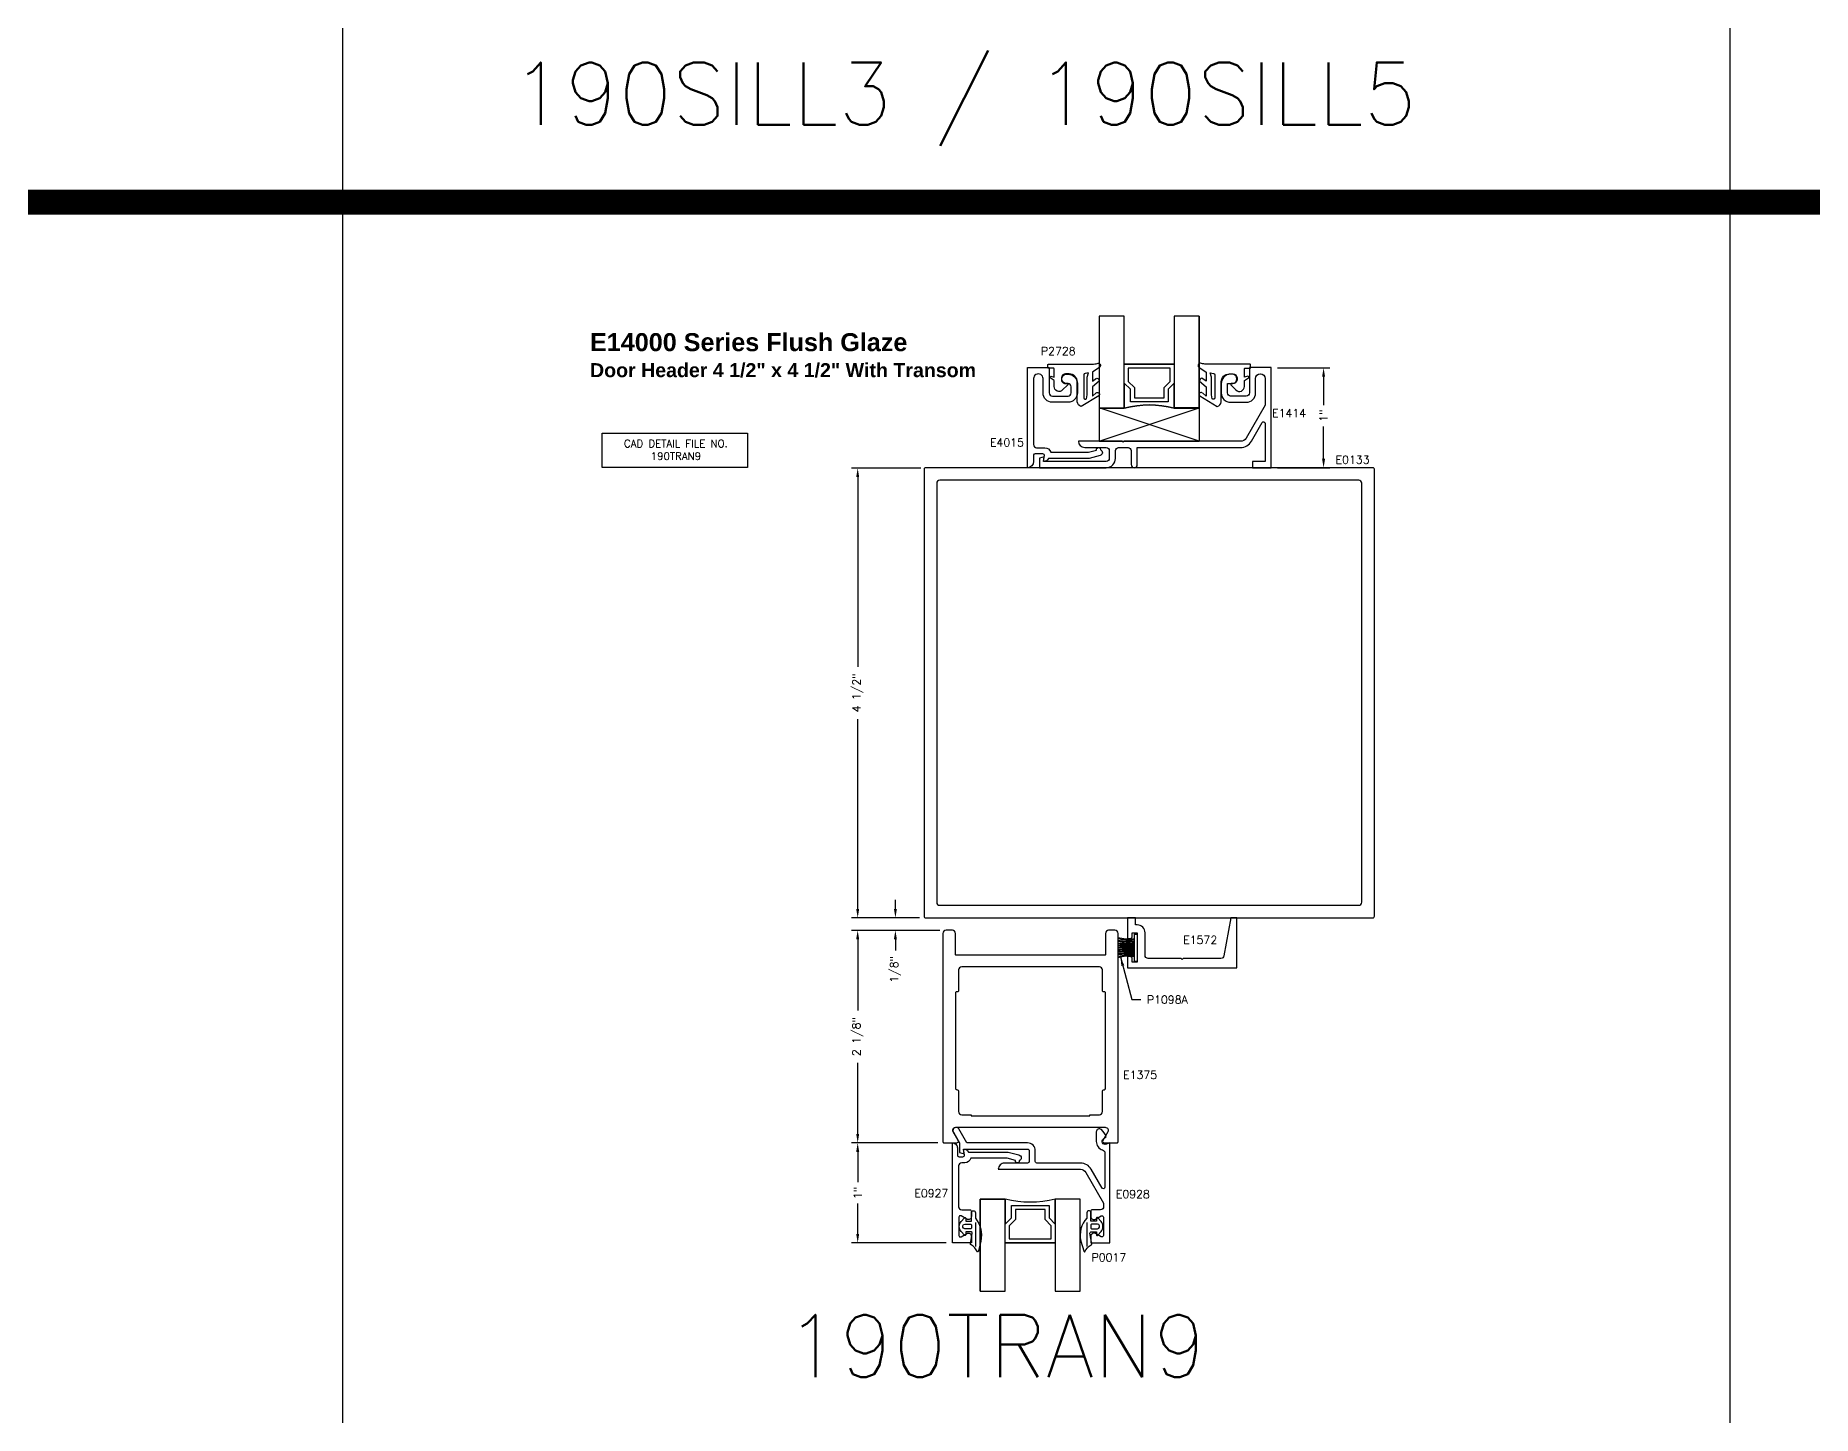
# Model space of a CAD drawing. Extents: x 0 to 139, y -24 to 89.
# Drawn here: x 80.38 to 98.14, y 2.75 to 16.55 of the extents above; entities that cross this region are included whole.
import ezdxf

# ---------------------------------------------------------------- set-up
doc = ezdxf.new("R2010")
doc.units = 0
doc.header["$MEASUREMENT"] = 0
doc.layers.get('DEFPOINTS').update_dxf_attribs({"linetype": 'CONTINUOUS'})
for name, color, linetype in [('R-ANNO-DIMS', 3, 'CONTINUOUS'), ('R-ANNO-TEXT', 6, 'CONTINUOUS'), ('R-DET1', 4, 'CONTINUOUS'), ('R-DET2', 2, 'CONTINUOUS'), ('R-OTLN', 1, 'CONTINUOUS'), ('R-PAT1', 5, 'CONTINUOUS'), ('TITLE', 7, 'CONTINUOUS')]:
    doc.layers.add(name, color=color, linetype=linetype)
doc.styles.get("Standard").update_dxf_attribs({"font": 'simplex'})
doc.dimstyles.new('1X', dxfattribs={"dimtxt": 0.08, "dimasz": 0.09, "dimexe": 0.0625, "dimexo": 0.0625, "dimgap": 0.062, "dimtad": 0, "dimdec": 5, "dimzin": 4, "dimtxsty": 'STANDARD', "dimcen": 0, "dimclrd": 256, "dimclre": 256, "dimclrt": 256, "dimazin": 3, "dimtfac": 1, "dimtdec": 5, "dimtofl": 0, "dimtmove": 0, "dimatfit": 3, "dimtolj": 1, "dimtzin": 4})

# ---------------------------------------------------------------- blocks, each defined once
blk = doc.blocks.new('*D261')
at = {"layer": 'DEFPOINTS', "color": 0}
for p in [(89.457, 5.475), (88.594, 4.475), (89.541, 4.475)]:
    blk.add_point(p, dxfattribs=at)
at = {"layer": 'R-ANNO-DIMS'}
for p, q in [((89.394, 5.475), (88.532, 5.475)), ((88.594, 5.385), (88.594, 5.083)), ((88.594, 4.565), (88.594, 4.868)), ((89.478, 4.475), (88.532, 4.475))]:
    blk.add_line(p, q, dxfattribs=at)
for points in [[(88.579, 5.385), (88.609, 5.385), (88.594, 5.475)], [(88.579, 4.565), (88.609, 4.565), (88.594, 4.475)]]:
    blk.add_solid(points, dxfattribs=at)
at = {"layer": 'R-ANNO-DIMS', "insert": (88.594, 4.975), "char_height": 0.08, "attachment_point": 5, "rotation": 90}
blk.add_mtext('\\A1;1"', dxfattribs=at)
blk = doc.blocks.new('*D265')
at = {"layer": 'DEFPOINTS', "color": 0}
for p in [(88.594, 12.222), (89.289, 12.222), (89.274, 7.725)]:
    blk.add_point(p, dxfattribs=at)
at = {"layer": 'R-ANNO-DIMS'}
for p, q in [((89.226, 12.222), (88.532, 12.222)), ((88.594, 12.132), (88.594, 10.236)), ((88.594, 7.815), (88.594, 9.712)), ((89.211, 7.725), (88.532, 7.725))]:
    blk.add_line(p, q, dxfattribs=at)
for points in [[(88.579, 12.132), (88.609, 12.132), (88.594, 12.222)], [(88.579, 7.815), (88.609, 7.815), (88.594, 7.725)]]:
    blk.add_solid(points, dxfattribs=at)
at = {"layer": 'R-ANNO-DIMS', "insert": (88.594, 9.974), "char_height": 0.08, "attachment_point": 5, "rotation": 90}
blk.add_mtext('\\A1;4 1/2"', dxfattribs=at)
blk = doc.blocks.new('*D262')
at = {"layer": 'DEFPOINTS', "color": 0}
for p in [(88.971, 7.725), (89.274, 7.725), (89.478, 7.6)]:
    blk.add_point(p, dxfattribs=at)
at = {"layer": 'R-ANNO-DIMS'}
for p, q in [((88.971, 7.815), (88.971, 7.905)), ((89.211, 7.725), (88.908, 7.725)), ((89.415, 7.6), (88.908, 7.6)), ((88.971, 7.51), (88.971, 7.398))]:
    blk.add_line(p, q, dxfattribs=at)
for points in [[(88.956, 7.815), (88.986, 7.815), (88.971, 7.725)], [(88.956, 7.51), (88.986, 7.51), (88.971, 7.6)]]:
    blk.add_solid(points, dxfattribs=at)
at = {"layer": 'R-ANNO-DIMS', "insert": (88.971, 7.21), "char_height": 0.08, "attachment_point": 5, "rotation": 90}
blk.add_mtext('\\A1;1/8"', dxfattribs=at)
blk = doc.blocks.new('*D263')
at = {"layer": 'DEFPOINTS', "color": 0}
for p in [(88.594, 7.6), (89.478, 7.6), (89.457, 5.475)]:
    blk.add_point(p, dxfattribs=at)
at = {"layer": 'R-ANNO-DIMS'}
for p, q in [((89.415, 7.6), (88.532, 7.6)), ((88.594, 7.51), (88.594, 6.8)), ((88.594, 5.565), (88.594, 6.276)), ((89.394, 5.475), (88.532, 5.475))]:
    blk.add_line(p, q, dxfattribs=at)
for points in [[(88.579, 7.51), (88.609, 7.51), (88.594, 7.6)], [(88.579, 5.565), (88.609, 5.565), (88.594, 5.475)]]:
    blk.add_solid(points, dxfattribs=at)
at = {"layer": 'R-ANNO-DIMS', "insert": (88.594, 6.538), "char_height": 0.08, "attachment_point": 5, "rotation": 90}
blk.add_mtext('\\A1;2 1/8"', dxfattribs=at)
blk = doc.blocks.new('*D264')
at = {"layer": 'DEFPOINTS', "color": 0}
for p in [(92.728, 13.225), (92.728, 12.225), (93.251, 12.225)]:
    blk.add_point(p, dxfattribs=at)
at = {"layer": 'R-ANNO-DIMS'}
for p, q in [((92.791, 13.225), (93.313, 13.225)), ((93.251, 13.135), (93.251, 12.852)), ((93.251, 12.315), (93.251, 12.637)), ((92.791, 12.225), (93.313, 12.225))]:
    blk.add_line(p, q, dxfattribs=at)
for points in [[(93.236, 13.135), (93.266, 13.135), (93.251, 13.225)], [(93.236, 12.315), (93.266, 12.315), (93.251, 12.225)]]:
    blk.add_solid(points, dxfattribs=at)
at = {"layer": 'R-ANNO-DIMS', "insert": (93.251, 12.745), "char_height": 0.08, "attachment_point": 5, "rotation": 90}
blk.add_mtext('\\A1;1"', dxfattribs=at)
blk = doc.blocks.new('WEATHERING')
at = {"layer": 'R-DET2'}
for p, q in [((0, 0), (0, -0.27)), ((0, 0), (0.03, 0)), ((0.03, 0), (0.03, -0.27)), ((0, -0.129), (-0.16, -0.129)), ((0, -0.139), (-0.16, -0.139)), ((0, -0.27), (0.03, -0.27))]:
    blk.add_line(p, q, dxfattribs=at)
for centre, radius, start, end in [((-0.056, 0.313), 0.361, 253.2416, 278.8875), ((-0.056, 0.313), 0.371, 253.7056, 278.6489), ((-0.057, 0.486), 0.557, 259.3278, 275.8729), ((-0.057, 0.486), 0.566, 259.5182, 275.7701), ((-0.063, 0.677), 0.77, 262.7557, 274.6832), ((-0.063, 0.677), 0.78, 262.849, 274.6238), ((-0.066, 1.463), 1.578, 266.5833, 272.3941), ((-0.067, -1.773), 1.619, 87.6382, 93.304), ((-0.064, -0.966), 0.8, 85.4377, 96.9231), ((-0.064, -0.966), 0.79, 85.3793, 97.0112), ((-0.058, -0.769), 0.58, 84.3053, 100.1631), ((-0.058, -0.769), 0.57, 84.2043, 100.3432), ((-0.056, -0.591), 0.38, 81.4567, 105.8164), ((-0.056, -0.591), 0.37, 81.2223, 106.2556)]:
    blk.add_arc(centre, radius, start, end, dxfattribs=at)
blk = doc.blocks.new('SETTING_BLOCK_1_INCH')
at = {"layer": 'R-DET2'}
for p, q in [((7.747, 0.443), (8.747, 0.776)), ((8.747, 0.443), (7.747, 0.776)), ((7.747, 0.776), (7.747, 0.443)), ((7.747, 0.776), (7.997, 0.776)), ((8.747, 0.776), (8.497, 0.776)), ((8.747, 0.776), (8.747, 0.443)), ((7.747, 0.443), (8.747, 0.443))]:
    blk.add_line(p, q, dxfattribs=at)
blk.add_arc((8.247, -0.223), 1.029, 75.9407, 104.0593, dxfattribs=at)
blk = doc.blocks.new('P2728_GASKET')
at = {"layer": 'R-DET2'}
blk.add_lwpolyline([(86.461, 33.362), (86.567, 33.537, 0.301952), (86.52, 33.577), (86.32, 33.577, -0.414214), (86.24, 33.657), (86.24, 33.695, -0.388879), (86.276, 33.735), (86.292, 33.736, -0.440011), (86.336, 33.696), (86.336, 33.682, 0.668179), (86.353, 33.675), (86.401, 33.724, 0.668179), (86.366, 33.809), (86.307, 33.809), (86.279, 33.849, 0.836323), (86.264, 33.842), (86.273, 33.809), (86.189, 33.809, -0.414214), (86.183, 33.815), (86.183, 33.865, 0.414214), (86.177, 33.871), (86.149, 33.871, 0.414214), (86.143, 33.865), (86.143, 33.427, -0.083245), (86.135, 33.378), (86.135, 33.378)], format="xyb", dxfattribs=at)
for points in [[(86.174, 33.352), (86.223, 33.426), (86.314, 33.426), (86.283, 33.384)], [(86.313, 33.359), (86.371, 33.426), (86.462, 33.426), (86.431, 33.388)]]:
    blk.add_lwpolyline(points, dxfattribs=at)
blk.add_lwpolyline([(86.235, 33.499, -0.372312), (86.249, 33.512), (86.48, 33.512, -0.668179), (86.49, 33.486), (86.448, 33.478), (86.274, 33.478), (86.23, 33.465)], format="xyb", close=True, dxfattribs=at)
at = {"layer": 'R-DET2', "ltscale": 0.1}
for centre, radius, start, end in [((86.157, 33.369), 0.0237, 157.7655, 314.5007), ((86.313, 33.388), 0.0297, 188.4603, 270), ((86.446, 33.375), 0.0199, 139.7022, 319.7022)]:
    blk.add_arc(centre, radius, start, end, dxfattribs=at)

msp = doc.modelspace()

# ---------------------------------------------------------------- linework, layer by layer
at = {"layer": 'R-ANNO-TEXT'}
msp.add_lwpolyline([(86.0400941, 12.5694622), (87.4915741, 12.5694622), (87.4915741, 12.2273993), (86.0400941, 12.2273993)], close=True, dxfattribs=at)
at = {"layer": 'R-DET1'}
for points in [[(90.28976, 12.2253853), (90.28976, 12.2253853), (90.28976, 13.2253853), (90.5087599, 13.2253853), (90.5087599, 12.9723854, 0.4142135624), (90.5397599, 12.9413854), (90.6967597, 12.9413854, 0.4142135624), (90.7277597, 12.9723854), (90.7277597, 13.0353854, 0.4142135624), (90.6967597, 13.0663854), (90.6802589, 13.0663853, -0.9999956989), (90.6802589, 13.1593853), (90.6967596, 13.1593854, -0.4142105211), (90.78976, 13.0663854), (90.78976, 12.9723854, -0.4142105211), (90.6967596, 12.8793854), (90.53976, 12.8793854, -0.4142105211), (90.4467596, 12.9723854), (90.4467596, 13.1158856, 1.0000028426), (90.3517602, 13.1158856), (90.3517602, 12.4563854, 0.414208088), (90.3827604, 12.4253853), (90.4631608, 12.4253854, -0.3396902866), (90.5230593, 12.3793853), (90.9005979, 12.3793853), (90.981418, 12.4010411, -1.1793782858), (91.0206916, 12.4048856, -0.716064469), (91.0167532, 12.3463221), (90.9087595, 12.3173854), (90.5028662, 12.3173854, -0.2629058952), (90.4497598, 12.2873854), (90.4600573, 12.3457806, 0.4663072627), (90.4452852, 12.3633853), (90.3667596, 12.3633853, 0.4142423189), (90.3517602, 12.3483853), (90.3517602, 12.2873853, -0.4142103702), (90.28976, 12.2253853, -0.335481)], [(92.2900598, 12.9723854), (92.2900598, 13.0663854), (92.3438598, 13.0663854, 0.864516129), (92.3438598, 13.1593854), (92.3210598, 13.1593854, 0.4150537634), (92.2280598, 13.0663854), (92.2280598, 12.9723854, 0.4150537634), (92.3210598, 12.8793854), (92.4780598, 12.8793854, 0.4150537634), (92.5710598, 12.9723854), (92.5710598, 13.1163854, -0.4127659574), (92.6180598, 13.1633854), (92.6190598, 13.1633854, -0.4127659574), (92.6660598, 13.1163854), (92.6660598, 12.8493854), (92.4761598, 12.5203854, -0.268052829), (92.4224598, 12.4893854), (91.3890598, 12.4893854), (91.2590598, 12.4893854), (91.2490598, 12.4793854), (91.2390598, 12.4893854), (90.8010598, 12.4893854), (90.8010598, 12.4893854, 0.4129032258), (90.8630598, 12.4273854), (91.0780598, 12.4273854, -0.4129032258), (91.1090598, 12.3963854), (91.1090598, 12.3183854, -0.4129032258), (91.0780598, 12.2873854), (90.4497598, 12.2873854), (90.4580598, 12.3343854), (90.4120598, 12.3220854), (90.4120598, 12.2253854), (91.0780598, 12.2253854, 0.4150537634), (91.1710598, 12.3183854), (91.1710598, 12.3963854, -0.4129032258), (91.2020598, 12.4273854), (91.2960598, 12.4273854, -0.4129032258), (91.3270598, 12.3963854), (91.3270598, 12.2563854, 1), (91.3890598, 12.2563854), (91.3890598, 12.4273854), (92.4218598, 12.4273854, 0.2689097707), (92.5300598, 12.4898854), (92.6380729, 12.6767674, -0.7671409873), (92.6660598, 12.6692614), (92.6660598, 12.2873854), (92.5410598, 12.2873854), (92.5410598, 12.2253854), (92.7280598, 12.2253854), (92.7280598, 13.2253854), (92.5090598, 13.2253854), (92.5090598, 12.9723854, -0.4129032258), (92.4780598, 12.9413854), (92.3210598, 12.9413854, -0.4129032258), (92.2900598, 12.9723854)], [(91.0786129, 5.537389, 0.1233324455), (91.0299398, 5.6077131, 0.6447667401), (90.9786128, 5.5844573), (90.9786128, 5.4903893, 0.3306536284), (91.0425797, 5.4042367, -0.3306533202), (91.0646128, 5.3745619), (91.0646128, 5.0313708, -0.7673263224), (91.0366224, 5.0238708), (90.9286468, 5.2108893, 0.2679502201), (90.8203938, 5.2733893), (90.3856129, 5.2733893, -0.4142135624), (90.3696129, 5.2893893), (90.3696129, 5.3973893, 0.4142135624), (90.2916129, 5.4753893), (89.6844999, 5.4753893), (89.6039595, 5.6148894, 1), (89.550266, 5.5838894), (89.6129085, 5.4753892), (89.6129085, 5.379715), (89.6589086, 5.3673893), (89.6507975, 5.4133893), (90.2916129, 5.4133893, -0.4142135624), (90.3076129, 5.3973893), (90.3076129, 5.2893893, -0.4142135624), (90.2916129, 5.2733893), (90.0616129, 5.2733893, 0.4142135624), (89.9996129, 5.2113893), (90.3389569, 5.2113893), (90.8209708, 5.2113893, -0.2679441748), (90.8746648, 5.1803893), (91.0526128, 4.8721735), (91.0526128, 4.8373892, -0.4142135624), (91.0216128, 4.8063892), (90.9396128, 4.8063892, 0.4142135624), (90.9246128, 4.7913892), (90.9246128, 4.7393892, 0.5773502019), (90.9711128, 4.7125424), (91.0271128, 4.744874, -0.5773502019), (91.0496128, 4.7318837), (91.0496128, 4.5498947, -0.5773519876), (91.0271127, 4.5369044), (90.9711129, 4.5692363, 0.5773519876), (90.9246128, 4.5423896), (90.9246128, 4.4753893), (91.1146128, 4.4753893), (91.1146128, 5.4753892), (91.0801174, 5.4616029, -0.8690756106), (91.0496074, 5.5148802)], [(90.0896341, 5.3213894), (89.7240947, 5.3213894, -0.3397134022), (89.6641983, 5.2753894), (89.6337974, 5.2753893, 0.4142135232), (89.6027974, 5.2443893), (89.6027974, 4.8373894, 0.4142136569), (89.6337974, 4.8063894), (89.7157974, 4.8063894, -0.4142135624), (89.7307974, 4.7913894), (89.7307974, 4.7393894, -0.5773651401), (89.6842962, 4.7125434), (89.6282974, 4.7448743, 0.5773517472), (89.6057974, 4.7318839), (89.6057974, 4.5498948, 0.5773513623), (89.6282974, 4.5369045), (89.6841291, 4.5691383, -0.5794456886), (89.7307974, 4.5423894), (89.7307974, 4.5423894), (89.7307974, 4.4753894), (89.5407974, 4.4753894), (89.5407974, 5.4753893, -0.4142136795), (89.5907974, 5.4253893), (89.5907974, 5.3523893, 0.4142135624), (89.6057974, 5.3373893), (89.6463221, 5.3373893, 0.4663063931), (89.6610942, 5.354994), (89.6507975, 5.4133893, -0.2521277737), (89.7027971, 5.3833891), (90.0977976, 5.3833894), (90.2058203, 5.3544448, -0.7157527911), (90.2097295, 5.295895, -1.1795036867), (90.1704551, 5.2997337)]]:
    msp.add_lwpolyline(points, format="xyb", close=True, dxfattribs=at)
at = {"layer": 'R-DET2'}
msp.add_line((91.388809, 7.555521), (91.388809, 7.285521), dxfattribs=at)
for points in [[(92.0088488, 13.7411194), (91.7588488, 13.7411196), (91.7588488, 12.8219191), (92.0088488, 12.8219191), (92.0088488, 13.7411196), (92.0088488, 12.8219191), (91.7588488, 12.8219191), (91.7588488, 13.0719191), (91.6968488, 13.0099191), (91.6968488, 12.8849191), (91.3208488, 12.8849191), (91.3208488, 13.0099191), (91.2588488, 13.0719191), (91.2588488, 13.2599191), (91.7588488, 13.2599191), (91.2588488, 13.2599191), (91.2588488, 13.7411196), (91.0088488, 13.7411196), (91.0088488, 12.8219191), (91.2588488, 12.8219191), (91.2588488, 13.0719191), (91.2588488, 12.8219191, -0.1233101835), (91.7588488, 12.8219191, 1.5690044203)], [(89.819348, 3.9936891), (90.069348, 3.9936889), (90.069348, 4.9128895), (89.819348, 4.9128895), (89.819348, 3.9936889), (89.819348, 4.9128895), (90.069348, 4.9128895), (90.069348, 4.6628895), (90.131348, 4.7248895), (90.131348, 4.8498895), (90.507348, 4.8498895), (90.507348, 4.7248895), (90.569348, 4.6628895), (90.569348, 4.4748895), (90.069348, 4.4748895), (90.569348, 4.4748895), (90.569348, 3.9936889), (90.819348, 3.9936889), (90.819348, 4.9128895), (90.569348, 4.9128895), (90.569348, 4.6628895), (90.569348, 4.9128895, -0.1233101835), (90.069348, 4.9128895, 1.5690044203)]]:
    msp.add_lwpolyline(points, format="xyb", dxfattribs=at)
for points in [[(91.7188488, 13.2199191), (91.2988488, 13.2199191), (91.2988488, 13.0884876), (91.3608488, 13.0264876), (91.3608488, 12.9249191), (91.6568488, 12.9249191), (91.6568488, 13.0264876), (91.7188488, 13.0884876), (91.7188488, 13.2199191)], [(90.109348, 4.5148895), (90.529348, 4.5148895), (90.529348, 4.6463209), (90.467348, 4.7083209), (90.467348, 4.8098895), (90.171348, 4.8098895), (90.171348, 4.7083209), (90.109348, 4.6463209), (90.109348, 4.5148895)], [(89.7707974, 4.6776724), (89.7705498, 4.4378963)], [(90.8846128, 4.6776725), (90.8848607, 4.4378965)]]:
    msp.add_lwpolyline(points, dxfattribs=at)
for points in [[(89.8245843, 4.4940048), (89.8025498, 4.3958962, -0.4770370124), (89.7904687, 4.3861152, 0.1690634905), (89.7285131, 4.4550214, -0.3788088369), (89.7206322, 4.465674), (89.7398462, 4.5709906, 0.3462419148), (89.7298843, 4.5868622), (89.6757974, 4.5868622), (89.6746865, 4.5566649, -0.6086559015), (89.6615418, 4.5512615), (89.6292311, 4.5878142, -0.3786170875), (89.6292311, 4.6909101), (89.6615418, 4.7274628, -0.6086559015), (89.6746865, 4.7220594), (89.6757974, 4.6918622), (89.7307974, 4.6918622), (89.7307974, 4.7768622, -1), (89.7707974, 4.7768622), (89.7707974, 4.7218227, -0.2312198865)], [(90.8245843, 4.4940049), (90.8528607, 4.3958963, 0.4770370124), (90.8649418, 4.3861153, -0.1690634905), (90.9268973, 4.4550215, 0.3788088369), (90.9347782, 4.4656742), (90.9155641, 4.5709908, -0.3462419148), (90.925526, 4.5868623), (90.9796129, 4.5868624), (90.9807238, 4.5566651, 0.6086559015), (90.9938685, 4.5512618), (91.0261792, 4.5878145, 0.3786170875), (91.0261791, 4.6909104), (90.9938684, 4.727463, 0.6086559015), (90.9807237, 4.7220596), (90.9796128, 4.6918624), (90.9246128, 4.6918623), (90.9246127, 4.7768623, 1), (90.8846127, 4.7768623), (90.8846128, 4.7218228, 0.2560968936)], [(89.64475, 4.6468622, -0.3419987131), (89.6641149, 4.6618622), (89.7227974, 4.6618622, -0.4142135624), (89.7307974, 4.6538622), (89.7307974, 4.6248622, -0.4142135624), (89.7227974, 4.6168622), (89.6641149, 4.6168622, -0.3419987131), (89.64475, 4.6318622, -0.1270166538)], [(91.0106602, 4.6468624, 0.3419987131), (90.9912953, 4.6618624), (90.9326128, 4.6618623, 0.4142135624), (90.9246128, 4.6538623), (90.9246129, 4.6248623, 0.4142135624), (90.9326129, 4.6168623), (90.9912953, 4.6168624, 0.3419987131), (91.0106602, 4.6318624, 0.1270166538)]]:
    msp.add_lwpolyline(points, format="xyb", close=True, dxfattribs=at)
at = {"layer": 'R-OTLN'}
for points in [[(89.27351, 7.7253853), (93.74351, 7.7253853, 0.4142135624), (93.75851, 7.7403853), (93.75851, 12.2103853, 0.4142135624), (93.74351, 12.2253853), (89.27351, 12.2253853, 0.4142135624), (89.25851, 12.2103853), (89.25851, 7.7403853, 0.4142135624)], [(89.41451, 7.8503853), (93.60251, 7.8503853, 0.4142135624), (93.63351, 7.8813853), (93.63351, 12.0693853, 0.4142135624), (93.60251, 12.1003853), (89.41451, 12.1003853, 0.4142135624), (89.38351, 12.0693853), (89.38351, 7.8813853, 0.4142135624)]]:
    msp.add_lwpolyline(points, format="xyb", close=True, dxfattribs=at)
at = {"layer": 'R-OTLN', "color": 4, "linetype": 'CONTINUOUS'}
msp.add_lwpolyline([(91.3158091, 7.3383852), (91.2918089, 7.3383852), (91.2918089, 7.2253853), (92.3848089, 7.2253853), (92.3848089, 7.7253853), (92.3228089, 7.7253853), (92.2555597, 7.3440022, -0.3639692125), (92.2250307, 7.3183855), (91.8478087, 7.3183854), (91.8378084, 7.3083854), (91.8278082, 7.3183858), (91.4978081, 7.3183854, -0.4142139174), (91.4668081, 7.3493854), (91.4668081, 7.5763854, 0.4142135624), (91.3888081, 7.6543852), (91.369808, 7.6543852), (91.369808, 7.7253853), (91.2918089, 7.7253853), (91.2918089, 7.5183853), (91.3158091, 7.5183853, 0.4142135624), (91.3388079, 7.5413853), (91.3388079, 7.5763854), (91.388809, 7.5763854), (91.388809, 7.2813853), (91.3388079, 7.2813853), (91.3388079, 7.3153852, 0.4142501489), (91.3158091, 7.3383852)], format="xyb", dxfattribs=at)
at = {"layer": 'R-OTLN', "linetype": 'CONTINUOUS'}
for points in [[(89.4565103, 5.4753892), (89.5855099, 5.4753892, 0.577349083), (89.5985003, 5.4978892), (89.5482711, 5.5848895, -0.577349083), (89.5751179, 5.6313894), (90.3215103, 5.6313894), (91.0679027, 5.6313894, -0.5773505198), (91.0947495, 5.5848894), (91.0445198, 5.4978893, 0.5773505198), (91.0575102, 5.4753892), (91.1865103, 5.4753892, 0.4142135624), (91.1965103, 5.4853892), (91.1965103, 7.5693896, 0.4142135624), (91.1655103, 7.6003896), (91.1025103, 7.6003896, 0.4142135624), (91.0715103, 7.5693896), (91.0715103, 7.3603896, -0.4142135624), (91.0615103, 7.3503896), (90.3215103, 7.3503896), (89.5815103, 7.3503896, -0.4142135624), (89.5715103, 7.3603896), (89.5715103, 7.5693896, 0.4142182115), (89.5405103, 7.6003896), (89.4775103, 7.6003886, 0.4141907523), (89.4465103, 7.5693896), (89.4465103, 5.4853892, 0.4142135624)], [(89.5715103, 6.0213895, 0.4142135624), (89.5865103, 6.0063895), (89.5875103, 6.0063893, -0.4142135624), (89.6025103, 5.9913893), (89.6025103, 5.7873894, 0.4142135624), (89.6335103, 5.7563894), (89.7275103, 5.7563894), (89.7275103, 5.7463892), (90.3215103, 5.7463892), (90.9155103, 5.7463892), (90.9155103, 5.7563894), (91.0095103, 5.7563894, 0.4142135624), (91.0405103, 5.7873894), (91.0405103, 5.9913893, -0.4142182764), (91.0555103, 6.0063892), (91.0565103, 6.0063892, 0.4141994204), (91.0715103, 6.0213895), (91.0715103, 6.9753896, 0.4142135624), (91.0615103, 6.9853896), (91.0505103, 6.9853896, -0.4142135624), (91.0405103, 6.9953896), (91.0405103, 7.2043896, 0.4142135624), (91.0095103, 7.2353896), (90.3215103, 7.2353896), (89.6335103, 7.2353896, 0.4142135624), (89.6025103, 7.2043896), (89.6025103, 6.9953896, -0.4142135624), (89.5925103, 6.9853896), (89.5815103, 6.9853896, 0.4142135624), (89.5715103, 6.9753896)]]:
    msp.add_lwpolyline(points, format="xyb", close=True, dxfattribs=at)
at = {"layer": 'TITLE'}
for p, q in [((83.4448003, 88.8536196), (83.4448003, -9.779273)), ((97.3106003, 88.8536196), (97.3106003, -9.779273))]:
    msp.add_line(p, q, dxfattribs=at)
at = {"layer": 'TITLE', "const_width": 0.25}
msp.add_lwpolyline([(0.25, 14.8789502), (138.9080005, 14.8789502)], dxfattribs=at)

# ---------------------------------------------------------------- block references
at = {"layer": 'R-DET2', "xscale": -1, "rotation": 90}
msp.add_blockref('P2728_GASKET', (124.3664255, 99.4031369), dxfattribs=at)
at = {"layer": 'R-DET2', "rotation": 269.9999999999999}
msp.add_blockref('P2728_GASKET', (58.6510941, 99.4031369), dxfattribs=at)
at = {"layer": 'R-PAT1'}
for name, p in [('SETTING_BLOCK_1_INCH', (83.2619317, 12.0464032)), ('WEATHERING', (91.3565113, 7.5624896))]:
    msp.add_blockref(name, p, dxfattribs=at)

# ---------------------------------------------------------------- texts
at = {"layer": 'R-ANNO-TEXT', "char_height": 0.08}
for s, insert, attachment_point in [('\\A1;P2728', (90.7721201, 13.391136), 6), ('\\A1;E1414', (93.0758702, 12.771713), 6), ('E4015', (90.2556223, 12.4770852), 6), ('\\A1;E0133', (93.7102824, 12.3048556), 6), ('E1572', (92.1873762, 7.504143), 6), ('P1098A', (91.4848396, 6.9072836), 4), ('\\A1;E1375', (91.5867898, 6.1545061), 6), ('\\A1;E0927', (89.4997713, 4.9721607), 6), ('\\A1;E0928', (91.5138707, 4.9631628), 6), ('\\A1;P0017', (90.9316635, 4.3302597), 4)]:
    msp.add_mtext(s, dxfattribs=dict(at, insert=insert, attachment_point=attachment_point))
at = {"layer": 'R-ANNO-TEXT', "insert": (86.7767764, 12.5038794), "char_height": 0.075, "width": 1.875, "attachment_point": 2}
msp.add_mtext('CAD DETAIL FILE NO.\\P190TRAN9', dxfattribs=at)
at = {"layer": 'TITLE'}
for s, p in [('190SILL3 / 190SILL5', (85.1314699, 15.6521914)), ('190TRAN9', (87.8760599, 3.1328322))]:
    msp.add_text(s, height=0.625, dxfattribs=at).set_placement(p)
at = {"layer": 'TITLE', "insert": (85.9182564, 13.870542, 6.2106922), "char_height": 0.18, "width": 7.44, "attachment_point": 1}
msp.add_mtext('{\\fArial|b1|i0|c0|p34;\\PE14000 Series Flush Glaze\\P\\H0.7778x;Door Header 4 1/2" x 4 1/2" With Transom}', dxfattribs=at)

# ---------------------------------------------------------------- dimensions: what is measured, and where the dimension line sits
at = {"layer": 'R-ANNO-DIMS'}
for base, p1, p2, picture, middle in [((93.2508655, 12.2253853), (92.7280598, 13.2253854), (92.7280598, 12.2253853), '*D264', (93.2508655, 12.7447321)), ((88.9705765, 7.7253853), (89.4775103, 7.6003886), (89.27351, 7.7253853), '*D262', (88.9705765, 7.2104043))]:
    dim = msp.add_linear_dim(base=base, p1=p1, p2=p2, angle=90, dimstyle='1X', override={"dimpost": '"'}, dxfattribs=at)
    dim.commit()
    dim.dimension.update_dxf_attribs({"geometry": picture, "text_midpoint": middle, "dimtype": 160})
for base, p1, p2, picture, middle in [((88.594432, 12.2220195), (89.27351, 7.7253853), (89.2885114, 12.2220195), '*D265', (88.594432, 9.9737024)), ((88.594432, 7.6003886), (89.4565103, 5.4753892), (89.4775103, 7.6003886), '*D263', (88.594432, 6.5378889)), ((88.594432, 4.4753894), (89.4565103, 5.4753892), (89.5407974, 4.4753894), '*D261', (88.594432, 4.9753893))]:
    dim = msp.add_linear_dim(base=base, p1=p1, p2=p2, angle=90, dimstyle='1X', override={"dimpost": '"'}, dxfattribs=at)
    dim.commit()
    dim.dimension.update_dxf_attribs({"geometry": picture, "text_midpoint": middle})

# ---------------------------------------------------------------- leaders
at = {"layer": 'R-ANNO-TEXT', "annotation_type": 0, "has_hookline": 1, "hookline_direction": 0, "text_width": 0.4304762}
msp.add_leader([(91.2206217, 7.3343317), (91.3348396, 6.9072836), (91.4248396, 6.9072836)], dimstyle='1X', override={"dimtxt": 0.09, "dimexe": 0.06, "dimexo": 0.06, "dimgap": 0.06, "dimdec": 3, "dimlunit": 2, "dimadec": 2, "dimazin": 2}, dxfattribs=at)

doc.saveas('drawing.dxf')
